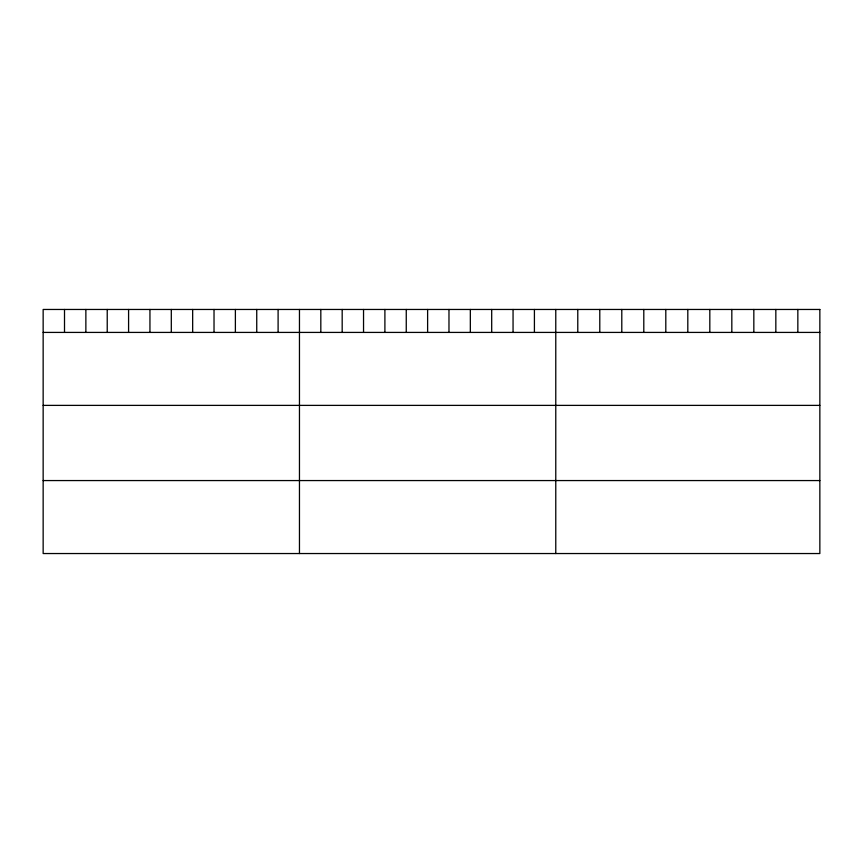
<?xml version="1.0" encoding="UTF-8"?>
<svg xmlns="http://www.w3.org/2000/svg" width="863" height="863" viewBox="0 0 863 863"><rect width="100%" height="100%" fill="white"/><g stroke="black" fill="none" stroke-linecap="round" stroke-linejoin="round"><path stroke-width="1.29" d="M43.15 332.417L819.85 332.417M43.15 405.383L819.85 405.383M43.15 480.562L819.85 480.562M797.844 309.461L797.844 332.417M775.837 309.461L775.837 332.417M753.831 309.461L753.831 332.417M731.824 309.461L731.824 332.417M709.818 309.461L709.818 332.417M687.811 309.461L687.811 332.417M665.805 309.461L665.805 332.417M643.798 309.461L643.798 332.417M621.792 309.461L621.792 332.417M599.785 309.461L599.785 332.417M577.779 309.461L577.779 332.417M555.772 309.461L555.772 553.539M534.413 309.461L534.413 332.417M513.054 309.461L513.054 332.417M491.694 309.461L491.694 332.417M470.335 309.461L470.335 332.417M448.976 309.461L448.976 332.417M427.617 309.461L427.617 332.417M406.257 309.461L406.257 332.417M384.898 309.461L384.898 332.417M363.539 309.461L363.539 332.417M342.18 309.461L342.18 332.417M320.82 309.461L320.82 332.417M299.461 309.461L299.461 553.539M278.102 309.461L278.102 332.417M256.743 309.461L256.743 332.417M235.383 309.461L235.383 332.417M214.024 309.461L214.024 332.417M192.665 309.461L192.665 332.417M171.306 309.461L171.306 332.417M149.946 309.461L149.946 332.417M128.587 309.461L128.587 332.417M107.228 309.461L107.228 332.417M85.868 309.461L85.868 332.417M64.509 309.461L64.509 332.417M819.85 309.461L43.15 309.461L43.15 553.539L819.85 553.539L819.85 309.461"/></g></svg>
